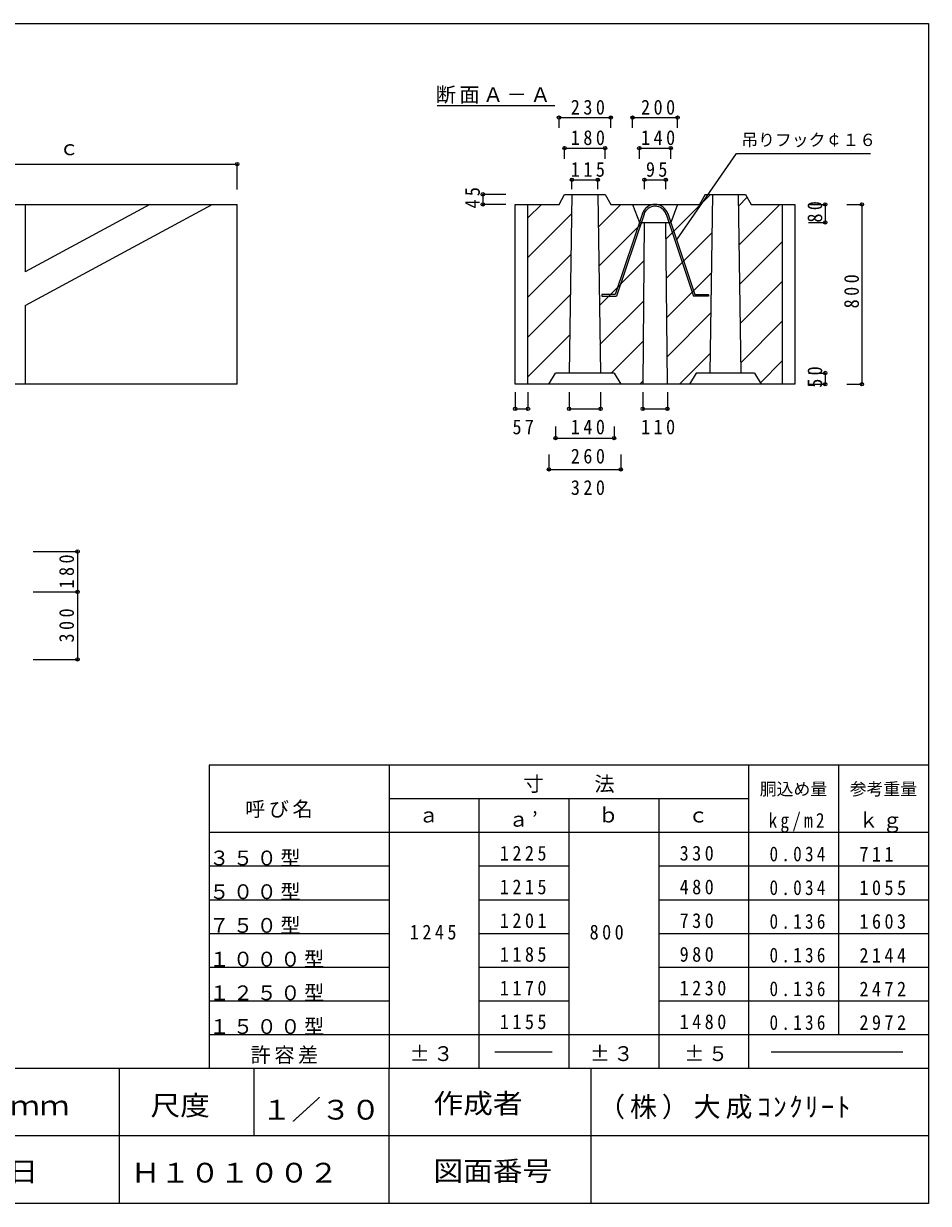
# Model space of a CAD drawing. Units: millimetres, scale not verified. Extents: x -3887 to 3913, y -2686 to 2564.
# Drawn here: x -114 to 3913, y -2686 to 2564 of the extents above; entities that cross this region are included whole.
import ezdxf
from ezdxf.enums import TextEntityAlignment as Align

# ---------------------------------------------------------------- set-up
doc = ezdxf.new("R2010")
doc.units = ezdxf.units.MM
doc.header["$LTSCALE"] = 30
doc.header["$PDMODE"] = 32
doc.header["$PDSIZE"] = 15
for name, color, linetype in [('0-1', 7, 'Continuous'), ('0-2', 7, 'Continuous'), ('0-3', 7, 'Continuous')]:
    doc.layers.add(name, color=color, linetype=linetype)
doc.styles.add('ＭＳ ゴシック', font='')
doc.styles.get('ＭＳ ゴシック').set_extended_font_data('MS Gothic')

msp = doc.modelspace()

# ---------------------------------------------------------------- linework, layer by layer
at = {"layer": '0-1'}
for p, q in [((2326.36, 1804.61), (2314.59, 1009.61)), ((2441.36, 1804.61), (2453.12, 1009.61)), ((2918.86, 1804.61), (2893.86, 1759.61)), ((2918.86, 1804.61), (3098.85, 1804.61)), ((2951.35, 1804.61), (2939.6, 1009.61)), ((3066.35, 1804.61), (3078.12, 1009.61)), ((3098.85, 1804.61), (3123.86, 1759.61)), ((-643.37, 1759.61), (836.64, 1759.61)), ((-106.37, 1759.61), (-106.37, 1459.83)), ((836.64, 959.61), (836.64, 1759.61)), ((2073.86, 1759.61), (2268.86, 1759.61)), ((2073.86, 959.61), (2073.86, 1759.61)), ((2130.85, 959.61), (2130.85, 1759.61)), ((2498.85, 1759.61), (2893.86, 1759.61)), ((2596.36, 1759.61), (2626.35, 1679.61)), ((2796.35, 1759.61), (2766.35, 1679.61)), ((3123.86, 1759.61), (3318.86, 1759.61)), ((3261.86, 1759.61), (3261.86, 959.61)), ((2639.79, 1719.61), (2518.9, 1359.61)), ((2647.37, 1717.06), (2524.65, 1351.61)), ((2745.34, 1717.06), (2868.06, 1351.61)), ((2752.92, 1719.61), (2873.81, 1359.61)), ((2626.35, 1679.61), (2766.35, 1679.61)), ((2648.1, 1679.61), (2641.35, 959.61)), ((2751.35, 959.61), (2744.61, 1679.61)), ((2933.81, 1351.61), (2868.06, 1351.61)), ((-106.37, 1309.83), (-106.37, 959.61)), ((2223.85, 959.61), (2253.85, 1009.61)), ((2513.85, 1009.61), (2253.85, 1009.61)), ((2513.85, 1009.61), (2543.86, 959.61)), ((2878.86, 1009.61), (2848.86, 959.61)), ((3138.85, 1009.61), (2878.86, 1009.61)), ((3138.85, 1009.61), (3168.85, 959.61)), ((836.64, 959.61), (-643.37, 959.61))]:
    msp.add_line(p, q, dxfattribs=at)
at = {"layer": '0-1', "color": 2}
for p, q in [((2745.28, 1607.22), (2942.67, 1804.61)), ((3067.13, 1752.29), (3106.21, 1791.37)), ((2130.85, 1699.9), (2190.57, 1759.61)), ((2443.51, 1659), (2544.12, 1759.61)), ((3069.71, 1578.09), (3251.23, 1759.61)), ((2130.85, 1523.12), (2325.06, 1717.33)), ((2446.09, 1484.8), (2640.9, 1679.61)), ((2746.93, 1432.09), (2948.83, 1633.99)), ((3072.28, 1403.89), (3261.86, 1593.46)), ((2130.85, 1346.35), (2322.41, 1537.9)), ((2448.66, 1310.6), (2646.5, 1508.44)), ((2748.57, 1256.95), (2946.18, 1454.56)), ((3074.86, 1229.69), (3261.86, 1416.69)), ((2130.85, 1169.57), (2319.76, 1358.47)), ((2451.24, 1136.4), (2644.83, 1329.99)), ((2750.21, 1081.82), (2943.52, 1275.13)), ((3077.44, 1055.49), (3261.86, 1239.91)), ((2130.85, 992.79), (2317.1, 1179.04)), ((2501.23, 1009.61), (2643.16, 1151.54)), ((2804.78, 959.61), (2940.87, 1095.7)), ((3164.91, 966.19), (3261.86, 1063.13)), ((2628, 959.61), (2641.48, 973.09))]:
    msp.add_line(p, q, dxfattribs=at)
at = {"layer": '0-1'}
for points in [[(2791.86, 1600.89), (3058.58, 1986.17), (3655.55, 1986.17)], [(2268.86, 1759.61), (2293.86, 1804.61), (2473.86, 1804.61), (2498.85, 1759.61)], [(3318.86, 1759.61), (3318.86, 959.61), (2073.86, 959.61)], [(2518.9, 1359.61), (2458.9, 1359.61), (2458.9, 1351.61), (2524.65, 1351.61)], [(2873.81, 1359.61), (2933.81, 1359.61), (2933.81, 1351.61)]]:
    msp.add_lwpolyline(points, dxfattribs=at)
for radius, start, end in [(60, 17.65561, 162.34439), (52, 17.58966, 162.41034)]:
    msp.add_arc((2696.35, 1699.61), radius, start, end, dxfattribs=at)
at = {"layer": '0-2'}
for p, q in [((1726.05, 2199.44), (2249.62, 2199.44)), ((-643.37, 1939.19), (836.64, 1939.19)), ((836.64, 1826.09), (836.64, 1939.19)), ((-106.37, 1309.83), (725.31, 1759.61)), ((447.95, 1759.61), (-106.37, 1459.83)), ((-71.63, 215.33), (126.35, 215.33)), ((126.35, 215.33), (126.35, 35.33)), ((-71.63, -264.67), (126.35, -264.67)), ((3912.63, -735.58), (712.63, -735.58)), ((712.63, -735.58), (712.63, -2085.58)), ((1512.63, -735.58), (1512.63, -2085.58)), ((3112.63, -735.58), (3112.63, -2085.58)), ((3512.63, -735.58), (3512.63, -1935.58)), ((3112.63, -885.58), (1512.63, -885.58)), ((1912.63, -885.58), (1912.63, -2085.58)), ((2312.63, -885.58), (2312.63, -2085.58)), ((2712.63, -885.58), (2712.63, -2085.58)), ((3912.63, -1035.58), (712.63, -1035.58)), ((1512.63, -1185.58), (712.63, -1185.58)), ((2312.63, -1185.58), (1912.63, -1185.58)), ((3912.63, -1185.58), (2712.63, -1185.58)), ((1512.63, -1335.58), (712.63, -1335.58)), ((2312.63, -1335.58), (1912.63, -1335.58)), ((3912.63, -1335.58), (2712.63, -1335.58)), ((1512.63, -1485.58), (712.63, -1485.58)), ((2312.63, -1485.58), (1912.63, -1485.58)), ((3912.63, -1485.58), (2712.63, -1485.58)), ((1512.63, -1635.58), (712.63, -1635.58)), ((2312.63, -1635.58), (1912.63, -1635.58)), ((3912.63, -1635.58), (2712.63, -1635.58)), ((1512.63, -1785.58), (712.63, -1785.58)), ((2312.63, -1785.58), (1912.63, -1785.58)), ((3912.63, -1785.58), (2712.63, -1785.58)), ((3912.63, -1935.58), (712.63, -1935.58)), ((1983, -2010.58), (2238.56, -2010.58)), ((3212.96, -2010.58), (3798.71, -2010.58))]:
    msp.add_line(p, q, dxfattribs=at)
at = {"layer": '0-2', "color": 4}
for p, q in [((2268.86, 2145.98), (2498.85, 2145.98)), ((2268.86, 2100.83), (2268.86, 2145.98)), ((2498.85, 2100.83), (2498.85, 2145.98)), ((2596.36, 2145.98), (2796.35, 2145.98)), ((2596.36, 2100.83), (2596.36, 2145.98)), ((2796.35, 2100.83), (2796.35, 2145.98)), ((2293.86, 2010.53), (2473.86, 2010.53)), ((2293.86, 1962.56), (2293.86, 2010.53)), ((2473.86, 1962.56), (2473.86, 2010.53)), ((2626.35, 2010.53), (2766.35, 2010.53)), ((2626.35, 1962.56), (2626.35, 2010.53)), ((2766.35, 1962.56), (2766.35, 2010.53)), ((2326.36, 1869.43), (2441.36, 1869.43)), ((2326.36, 1827.1), (2326.36, 1869.43)), ((2441.36, 1827.1), (2441.36, 1869.43)), ((2648.86, 1869.43), (2743.85, 1869.43)), ((2648.86, 1827.1), (2648.86, 1869.43)), ((2743.85, 1827.1), (2743.85, 1869.43)), ((1929.93, 1804.61), (1929.93, 1759.61)), ((2032.4, 1804.61), (1929.93, 1804.61)), ((2032.4, 1759.61), (1929.93, 1759.61)), ((3379.38, 1759.61), (3453.54, 1759.61)), ((3453.54, 1759.61), (3453.54, 1679.61)), ((3549.95, 1759.61), (3616.7, 1759.61)), ((3616.7, 1759.61), (3616.7, 959.61)), ((3379.38, 1679.61), (3453.54, 1679.61)), ((3379.38, 1009.61), (3453.54, 1009.61)), ((3453.54, 1009.61), (3453.54, 959.61)), ((3379.38, 959.61), (3453.54, 959.61)), ((3549.95, 959.61), (3616.7, 959.61)), ((2073.86, 924.35), (2073.86, 850.19)), ((2130.85, 924.35), (2130.85, 850.19)), ((2313.86, 924.35), (2313.86, 850.19)), ((2453.86, 924.35), (2453.86, 850.19)), ((2641.35, 924.35), (2641.35, 850.19)), ((2751.35, 924.35), (2751.35, 850.19)), ((2073.86, 850.19), (2130.85, 850.19)), ((2313.86, 850.19), (2453.86, 850.19)), ((2641.35, 850.19), (2751.35, 850.19)), ((2253.85, 772.07), (2253.85, 720.15)), ((2513.85, 772.07), (2513.85, 720.15)), ((2253.85, 720.15), (2513.85, 720.15)), ((2223.85, 647.21), (2223.85, 580.47)), ((2543.85, 647.21), (2543.85, 580.47)), ((2223.85, 580.47), (2543.85, 580.47))]:
    msp.add_line(p, q, dxfattribs=at)
at = {"layer": '0-2'}
msp.add_lwpolyline([(-71.63, 35.33), (126.35, 35.33), (126.35, -264.67)], dxfattribs=at)
at = {"layer": '0-2', "color": 4}
for p in [(2268.86, 2145.98), (2498.85, 2145.98), (2596.36, 2145.98), (2796.35, 2145.98), (2293.86, 2010.53), (2473.86, 2010.53), (2626.35, 2010.53), (2766.35, 2010.53), (2326.36, 1869.43), (2441.36, 1869.43), (2648.86, 1869.43), (2743.85, 1869.43), (1929.93, 1804.61), (1929.93, 1759.61), (3453.54, 1759.61), (3616.7, 1759.61), (3453.54, 1679.61), (3453.54, 1009.61), (3453.54, 959.61), (3616.7, 959.61), (2073.86, 850.19), (2130.85, 850.19), (2313.86, 850.19), (2453.86, 850.19), (2641.35, 850.19), (2751.35, 850.19), (2253.85, 720.15), (2513.85, 720.15), (2223.85, 580.47), (2543.85, 580.47)]:
    msp.add_point(p, dxfattribs=at)
at = {"layer": '0-2'}
for p in [(836.64, 1939.19), (126.35, 215.33), (126.35, 35.33), (126.35, -264.67)]:
    msp.add_point(p, dxfattribs=at)
at = {"layer": '0-3', "color": 2}
for p, q in [((3912.63, -2085.58), (-3887.37, -2085.58)), ((312.63, -2685.58), (312.63, -2085.58)), ((912.63, -2385.58), (912.63, -2085.58)), ((1512.63, -2685.58), (1512.63, -2085.58)), ((2412.63, -2685.58), (2412.63, -2085.58)), ((3912.63, -2385.58), (-3887.37, -2385.58)), ((3912.63, -2685.58), (-3887.37, -2685.58))]:
    msp.add_line(p, q, dxfattribs=at)
msp.add_lwpolyline([(-3887.37, -2685.58), (-3887.37, 2564.42), (3912.63, 2564.42), (3912.63, -2685.58)], dxfattribs=at)

# ---------------------------------------------------------------- texts
at = {"layer": '0-1', "color": 4, "style": 'ＭＳ ゴシック'}
msp.add_text('吊りフック￠１６', height=54.99, dxfattribs=at).set_placement((3079.75, 2003.1), align=Align.BOTTOM_LEFT)
at = {"layer": '0-2', "style": 'ＭＳ ゴシック'}
for s, p in [('ｃ', (43.79, 1958.98)), ('ａ', (1643.37, -1010.36)), ('ｂ', (2443.37, -1010.36)), ('ｃ', (2843.37, -1010.36))]:
    msp.add_text(s, height=65.98, dxfattribs=at).set_placement(p, align=Align.BOTTOM_LEFT)
at = {"layer": '0-2', "color": 4, "style": 'ＭＳ ゴシック'}
for s, p in [('胴込め量', (3162.36, -885.58)), ('参考重量', (3562.36, -885.58))]:
    msp.add_text(s, height=54.99, dxfattribs=at).set_placement(p, align=Align.BOTTOM_LEFT)
at = {"layer": '0-2', "char_height": 65.98, "attachment_point": 7, "style": 'ＭＳ ゴシック'}
for s, insert in [('\\T1.17;断面Ａ－Ａ', (1720.26, 2207.27)), ('\\T1.38;\\W0.9;230', (2321.35, 2158.48)), ('\\T1.38;\\W0.9;200', (2633.85, 2158.48)), ('\\T1.38;\\W0.9;180', (2321.35, 2023.03)), ('\\T1.38;\\W0.9;140', (2633.85, 2023.03)), ('\\T1.38;\\W0.9;115', (2321.35, 1881.93)), ('\\T1.36;\\W0.9;95', (2655.73, 1881.93)), ('\\T1.36;\\W0.9;57', (2061.73, 735.82)), ('\\T1.38;\\W0.9;140', (2321.35, 735.82)), ('\\T1.38;\\W0.9;110', (2633.85, 735.82)), ('\\T1.38;\\W0.9;260', (2321.35, 605.79)), ('\\T1.38;\\W0.9;320', (2321.35, 466.1)), ('\\T1.17;寸\u3000\u3000法', (2110.18, -859.14)), ('\\T1.17;呼び名', (872.09, -970.96)), ('\\T1.17;ａ’', (2043.37, -1010.36)), ('\\T1.38;\\W0.85;kg/m2', (3201.54, -1035.58)), ('\\T1.17;ｋｇ', (3601.54, -1035.58)), ('\\T1.38;\\W0.9;1225', (2005.62, -1161.11)), ('\\T1.38;\\W0.9;330', (2805.62, -1161.11)), ('\\T1.38;\\W0.85;0.034', (3205.61, -1164.35)), ('\\T1.38;\\W0.9;711', (3605.61, -1164.35)), ('\\T1.17;３５０型', (712.63, -1185.58)), ('\\T1.17;５００型', (712.63, -1335.58)), ('\\T1.38;\\W0.9;1215', (2005.62, -1311.11)), ('\\T1.38;\\W0.9;480', (2805.62, -1311.11)), ('\\T1.38;\\W0.85;0.034', (3205.61, -1314.35)), ('\\T1.38;\\W0.9;1055', (3605.61, -1314.35)), ('\\T1.17;７５０型', (712.63, -1485.58)), ('\\T1.38;\\W0.9;1201', (2005.62, -1461.11)), ('\\T1.38;\\W0.9;730', (2805.62, -1461.11)), ('\\T1.38;\\W0.85;0.136', (3205.61, -1464.35)), ('\\T1.38;\\W0.9;1603', (3605.61, -1464.35)), ('\\T1.38;\\W0.9;1245', (1604.95, -1512.26)), ('\\T1.38;\\W0.9;800', (2404.95, -1512.26)), ('\\T1.17;１０００型', (712.63, -1635.58)), ('\\T1.38;\\W0.9;1185', (2005.62, -1611.11)), ('\\T1.38;\\W0.9;980', (2805.62, -1611.11)), ('\\T1.38;\\W0.85;0.136', (3205.61, -1614.35)), ('\\T1.38;\\W0.9;2144', (3605.61, -1614.35)), ('\\T1.17;１２５０型', (712.63, -1785.58)), ('\\T1.38;\\W0.9;1170', (2005.62, -1761.11)), ('\\T1.38;\\W0.9;1230', (2805.62, -1761.11)), ('\\T1.38;\\W0.85;0.136', (3205.61, -1764.35)), ('\\T1.38;\\W0.9;2472', (3605.61, -1764.35)), ('\\T1.17;１５００型', (712.63, -1935.58)), ('\\T1.38;\\W0.9;1155', (2005.62, -1911.11)), ('\\T1.38;\\W0.9;1480', (2805.62, -1911.11)), ('\\T1.38;\\W0.85;0.136', (3205.61, -1914.35)), ('\\T1.38;\\W0.9;2972', (3605.61, -1914.35)), ('\\T1.17;許容差', (896.76, -2064.96)), ('\\T1.17;±３', (1604.34, -2053.17)), ('\\T1.17;±３', (2405.68, -2053.17)), ('\\T1.17;±５', (2826.57, -2053.17))]:
    msp.add_mtext(s, dxfattribs=dict(at, insert=insert))
at = {"layer": '0-2', "char_height": 65.98, "attachment_point": 7, "rotation": 90, "style": 'ＭＳ ゴシック'}
for s, insert in [('\\T1.36;\\W0.9;45', (1917.43, 1741.49)), ('\\T1.36;\\W0.9;80', (3441.04, 1678.99)), ('\\T1.38;\\W0.9;800', (3604.2, 1297.11)), ('\\T1.36;\\W0.9;50', (3441.04, 943.99)), ('\\T1.38;\\W0.9;180', (111.35, 50.33)), ('\\T1.38;\\W0.9;300', (111.35, -189.67))]:
    msp.add_mtext(s, dxfattribs=dict(at, insert=insert))
at = {"layer": '0-3', "style": 'ＭＳ ゴシック', "width": 1.1}
for s, p in [('尺度', (451.12, -2320.23)), ('作成者', (1710.6, -2311.3)), ('ｍｍ', (-174.15, -2320.23)), ('１／３０', (946.24, -2339.17)), ('作成年月日', (-710.1, -2615)), ('Ｈ１０１００２', (363.28, -2619.3)), ('図面番号', (1710.6, -2611.3))]:
    msp.add_text(s, height=87.98, dxfattribs=at).set_placement(p, align=Align.BOTTOM_LEFT)
at = {"layer": '0-3', "insert": (2443.06, -2311.3), "char_height": 87.98, "attachment_point": 7, "style": 'ＭＳ ゴシック'}
msp.add_mtext('\\T1.18;（株）大成ｺﾝｸﾘｰﾄ', dxfattribs=at)

doc.saveas('drawing.dxf')
